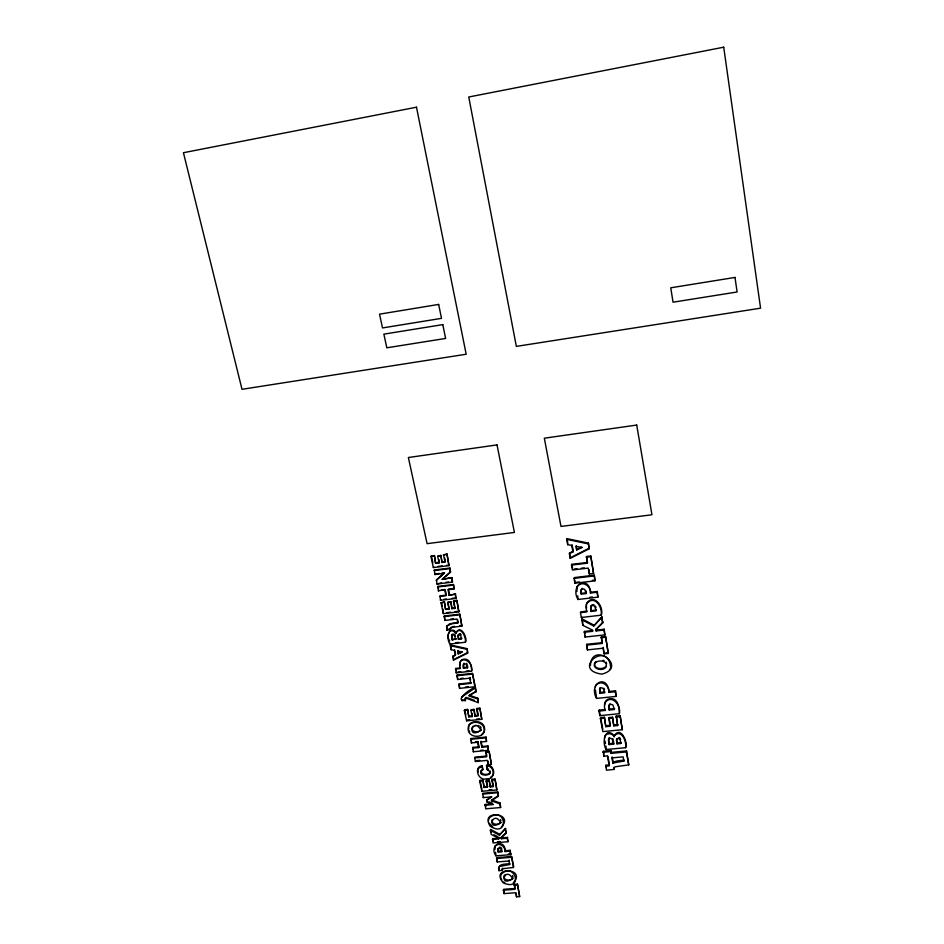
<?xml version="1.0" encoding="UTF-8"?>
<svg xmlns="http://www.w3.org/2000/svg" width="944" height="944" viewBox="0 0 944 944"><rect width="100%" height="100%" fill="white"/><g stroke="black" fill="none" stroke-linecap="round" stroke-linejoin="round"><path stroke-width="1.42" d="M604.597 738.255L604.62 736.875M484.201 731.281C485.605 723.021 474.006 719.328 469.109 725.098M586.366 604.856L586.507 608.302M604.691 705.026L604.75 703.481M488.544 820.466L488.909 818.023M500.709 875.053L500.816 877.578M610.697 667.62C608.42 639.147 570.518 669.91 601.894 674.122C628.728 667.16 591.77 640.233 590.448 665.414M446.689 626.462L446.724 630.108L450.135 629.719L451.279 627.135M461.982 697.498L462.1 696.731M454.654 634.333L452.424 634.144L451.598 635.277L452.152 639.867L456.058 638.793L452.152 639.867M451.964 634.604L452.518 639.194M609.517 764.911L605.942 765.242L606.437 770.151L614.084 769.443L613.718 767.437L615.759 766.705L628.751 764.876L626.58 750.917L611.311 752.38L611.075 753.359L626.368 751.896L626.58 750.917M495.045 846.072L495.01 849.494M586.661 603.464L586.023 607.275L586.755 611.924L580.466 612.68L581.362 617.482L601.245 615.169L601.505 614.355C603.664 605.257 592.407 592.502 586.389 604.266M623.878 761.053L624.102 760.062L617.164 760.947L613.14 762.091L612.904 763.094L623.878 761.053L623.111 756.864L611.924 757.902L612.904 763.094M614.096 736.733L614.332 735.765C604.679 725.204 601.8 743.353 606.19 749.524L625.589 747.695C628.385 741.453 619.5 724.461 614.096 736.733C612.621 732.827 606.048 732.662 604.62 736.65M577.079 586.684L576.926 591.534M614.084 769.443L614.32 768.44M620.892 743.483L621.117 742.515L617.211 742.881L616.975 743.86L620.892 743.483L620.031 739.435L617.99 738.326L616.397 739.789L616.975 743.86M622.297 729.724L620.125 715.729L616.267 716.059L617.636 725.547L613.777 725.877L612.538 717.263L608.963 717.57L608.727 718.514L610.225 726.266L605.8 726.656L604.443 717.287L600.632 717.617L600.372 718.561L602.827 731.6L622.297 729.724L620.125 715.729M618.875 738.338L619.111 737.37M619.547 738.68L619.783 737.712M595.298 686.795L595.617 685.474M609.517 737.559L608.432 740.013L609.151 744.604L613.612 744.179L613.47 741.123M611.075 753.359L610.98 750.563L603.31 751.306L603.806 756.227L607.381 755.861L609.269 765.903L605.694 766.233M617.636 725.547L616.267 716.059M619.347 713.688C619.488 708.236 618.131 697.616 610.19 698.749C604.243 698.831 603.617 706.065 605.139 710.419L598.956 711.068L599.829 715.658L619.347 713.688C621.388 705.369 611.358 693.274 604.809 703.079M609.151 744.604L608.679 739.034M613.777 725.877L612.538 717.263M606.19 749.524L605.965 746.055M608.915 738.114L608.668 739.081L610.237 738.291L612.066 738.798L613.612 744.179M468.861 725.44L468.684 729.37M603.806 756.227L604.054 755.235M614.355 709.487L614.591 708.555L609.494 709.097L609.246 710.03L614.355 709.487L612.868 704.861L610.862 704.295L609.045 705.227M609.045 691.48C606.791 673.273 588.206 683.916 596.584 698.407L616.172 696.401L615.547 690.807L609.045 691.48L608.797 692.4L615.311 691.728L615.547 690.807M605.8 726.656L604.443 717.287M590.979 605.647L590.932 611.476L596.136 610.851L594.602 606.024L592.549 605.458L590.708 606.461M605.139 710.419L605.387 709.487L599.216 710.124L598.956 711.068M599.829 715.658L600.077 714.726M599.676 688.683L601.257 687.775L603.133 688.318L604.656 692.825L599.841 693.321L599.605 688.766M596.584 698.407L595.452 690.111M608.278 653.437L605.564 636.445L601.363 636.858L602.189 643.466L586.566 645.141L587.463 649.897L603.039 648.209L604.113 653.897L608.278 653.437L605.564 636.445M604.113 653.897L603.299 647.348M602.189 643.466L601.363 636.858M584.147 632.279L592.549 631.335L592.82 630.498L584.43 631.442L585.044 637.058L604.856 634.852L604.231 629.211L596.384 630.096L596.112 630.934L603.971 630.049L604.231 629.211M492.025 819.84C490.715 824.82 498.621 825.457 500.851 822.425M519.648 896.576L517.465 884.15L514.338 884.351L514.964 889.354L503.341 890.192L504.072 893.59L515.66 892.741L516.557 896.8L519.648 896.576L517.465 884.15M596.112 630.934L595.865 629.601L602.673 622.969L601.965 616.892L593.752 626.025L581.787 619.724L582.07 618.898L594.024 625.188M504.096 875.702C502.173 881.672 515.483 881.389 512.509 875.56M516.557 896.8L516.238 893.189M593.752 626.025L601.965 616.892M455.834 633.271C460.542 624.81 466.572 637.837 465.333 642.262L449.934 643.997C446.134 639.123 447.987 624.786 455.834 633.271C459.999 623.783 467.28 636.457 465.687 641.59L465.333 642.262M595.865 629.601L602.933 622.143M587.463 649.897L586.838 644.28L602.449 642.616M586.566 645.141L586.838 644.28M504.072 893.59L503.884 890.416M498.963 868.928C497.948 863.3 506.562 864.267 509.949 863.642L509.654 864.527L499.647 866.486L498.55 867.961L498.904 870.639L502.173 870.392L502.94 868.692L513.43 867.477L513.713 866.592L511.554 856.456L496.768 857.624L497.205 861.919L508.887 861.034L509.182 860.161M599.924 687.775L599.841 693.321M503.341 890.192L503.636 889.283L515.247 888.457M513.43 867.477L511.554 856.456M590.673 592.254C588.147 574.129 569.704 585.256 577.976 599.487L597.93 597.139L597.292 591.475L590.673 592.254L590.401 593.044L597.033 592.266L597.292 591.475M585.044 637.058L585.327 636.209M505.335 850.709C504.19 837.387 488.532 845.305 495.883 855.83L510.692 854.65L510.244 850.308L505.335 850.709L505.028 851.582L509.949 851.181L510.244 850.308M590.932 611.476L590.684 606.744M502.173 870.392L502.609 868.197M502.055 869.53L502.361 868.645M498.904 870.639L499.211 869.754M592.549 631.335L592.301 630.002L582.849 625.353L583.132 624.527M492.343 839.476L498.633 838.956L498.727 837.127L498.939 838.095L492.65 838.614L493.087 842.945L507.931 841.729L507.483 837.387L501.606 837.871L501.299 838.732L507.188 838.248L507.483 837.387M446.89 625.86L446.724 630.108M501.299 838.732L501.099 837.765L506.09 833.104L505.571 828.443L499.447 835.145L490.361 830.354L490.679 829.505L499.754 834.284M581.362 617.482L581.646 616.656M594.932 580.831L594.307 575.167L574.306 577.61L574.011 578.389L574.92 583.227L594.932 580.831L594.307 575.167M497.205 861.919L496.768 857.624M498.054 848.703L500.662 848.491L501.901 851.83L498.267 852.125L498.125 848.562M501.099 837.765L506.385 832.254M495.883 855.83L495.6 852.231M499.447 835.145L505.571 828.443M593.575 573.468L590.779 556.016L586.519 556.488L587.369 563.19L571.509 565.078L572.43 569.999L588.242 568.099L589.363 573.976L593.575 573.468L590.779 556.016M580.466 612.68L580.749 611.865L587.038 611.11M498.633 838.956L498.939 838.095M582.141 588.372L580.855 590.873L581.28 594.13L586.177 593.552L586.13 591.003M589.363 573.976L588.973 569.68M581.28 594.13L581.15 590.083M577.976 599.487L577.74 595.829M500.627 807.521L500.155 803.073L491.753 799.934L491.446 800.76L499.848 803.899L500.627 807.521L485.688 808.819L485.251 804.465L492.367 803.84M499.848 803.899L500.155 803.073M587.369 563.19L586.519 556.488M491.446 800.76L498.231 796.323L497.783 791.922L482.821 793.267L483.257 797.609L491.824 796.854L486.75 800.205L487.187 802.199L493.476 804.548L484.921 805.291M498.231 796.323L497.783 791.922M496.874 789.951L495.034 779.06L492.06 779.284L491.741 780.098L493.181 786.694L490.207 786.93L489.216 780.192L486.467 780.405L486.148 781.219L487.482 787.213L484.071 787.485L482.962 780.169L480.024 780.393L479.694 781.195L481.888 791.284L496.874 789.951L495.034 779.06M589.056 548.853L588.419 543.119L566.99 538.646L566.671 539.366L567.663 544.641L571.757 545.455L572.961 551.91L569.374 553.703L570.247 558.376L589.056 548.853L588.419 543.119M574.92 583.227L574.766 580.029M486.75 800.205L491.128 796.701M487.187 802.199L487.08 799.391M490.207 786.93L489.216 780.192M483.257 797.609L483.588 796.795M481.888 791.284L482.207 790.47M484.071 787.485L482.962 780.169M491.411 764.392L489.122 751.4L485.924 751.66L486.549 756.805L474.643 757.89L475.422 761.501L487.305 760.392L488.249 764.687L491.411 764.392L489.122 751.4M571.509 565.078L571.816 564.323L587.652 562.435M487.281 769.726L486.479 765.997C494.868 765.112 495.942 779.838 486.738 778.776C478.549 781.656 473.156 767.236 482.101 765.643L482.903 769.372C473.192 777.596 498.432 776.074 487.281 769.726L486.809 765.206C493.004 764.345 496.591 774.399 490.738 777.124M576.69 550.01L576.017 546.364L582.33 547.437L576.69 550.01L576.312 545.632M488.249 764.687L487.942 761.029M486.479 765.997L486.809 765.206M481.039 771.059L482.903 769.372M570.247 558.376L569.68 552.96L573.268 551.166L572.064 544.723M572.961 551.91L573.268 551.166M482.585 770.174L482.101 765.643M475.434 741.795L477.9 741.559L479.08 746.81L472.873 747.388L473.31 751.766L488.414 750.327L487.965 745.949L482.219 746.48L481.888 747.259L487.635 746.728L487.965 745.949M569.374 553.703L569.68 552.96M481.888 747.259L480.708 742.008L486.514 741.453L486.066 737.075L470.95 738.515L470.608 739.282L471.398 742.916L477.57 742.326L477.9 741.559M475.422 761.501L475.764 760.711L479.717 760.333M567.663 544.641L567.981 543.909M486.514 741.453L486.066 737.075M480.708 742.008L481.051 741.229L482.219 746.48M472.531 748.167L478.738 747.589L479.08 746.81M474.643 757.89L474.974 757.112L486.88 756.014M473.31 751.766L473.652 750.987M471.398 742.916L471.729 742.137M481.782 719.316L479.894 708.165L476.885 708.437L476.555 709.18L478.03 715.989L475.021 716.248L474.006 709.404L471.221 709.64L470.879 710.384L472.26 716.567L468.802 716.874L467.669 709.428L464.696 709.687L464.342 710.431L466.607 720.827L481.782 719.316L479.894 708.165M475.021 716.248L474.006 709.404M472.26 716.567L472.047 713.345M465.864 698.053L478.23 702.655L477.77 698.182L469.215 695.162L476.307 691.338L475.528 687.716C474.348 685.922 452.188 701.109 465.333 700.625L465.439 697.935L466.218 697.321L465.085 698.666L465.333 700.625M478.23 702.655L477.77 698.182M466.607 720.827L466.95 720.071L469.711 719.8M468.802 716.874L467.669 709.428M477.428 698.914L468.873 695.893L476.307 691.338M462.017 696.79L475.528 687.716M458.76 684.683L470.796 683.373L471.15 682.665L459.126 683.963L459.563 688.377L474.832 686.736L475.174 686.017L472.484 673.414L457.179 675.031L457.639 679.491L469.711 678.17L470.053 677.462L470.596 680.058M462.112 700.967L462.312 699.858M474.832 686.736L472.484 673.414M460.589 667.88L455.751 668.435L456.2 672.86L471.504 671.172L471.847 670.464C471.257 666.216 470.218 658.275 464.07 659.183C460.696 659.16 459.162 662.818 460.129 665.697M450.135 629.719L450.253 628.244L452.152 627.394L461.876 626.084L459.834 614.178L444.376 615.972L444.825 620.42L457.038 619.04L457.887 622.91L451.881 623.736L446.89 625.955M459.563 688.377L459.126 683.963M467.457 667.797L466.159 664.057L463.693 663.868L462.961 665.213L463.457 668.258L467.457 667.797L467.433 665.319M457.639 679.491L457.179 675.031M463.457 668.258L464.047 663.172M467.646 653.118L467.186 648.634L450.677 645.023L450.312 645.708L451.173 649.708L454.324 650.369L455.386 655.278L452.672 656.599L453.439 660.151L467.646 653.118L467.186 648.634M456.2 672.86L456.554 672.152M458.206 653.862L462.477 651.974L457.604 651.1L458.206 653.862L461.769 651.761M453.439 660.151L453.804 659.455M452.672 656.599L455.751 654.581M461.451 638.817L461.817 638.144L458.347 639.171L461.451 638.817L460.648 635.454L458.985 634.557L457.769 635.784L458.347 639.171M484.225 731.742L481.605 734.562M454.324 650.369L454.689 649.684M451.173 649.708L450.677 645.023M459.693 634.545L460.058 633.872L461.002 634.781M460.235 634.828L460.601 634.156M449.934 643.997L450.312 643.324M457.887 622.91L457.687 619.677M461.876 626.084L459.834 614.178M450.005 628.751L450.371 628.09M609.694 669.756L610.497 668.328M458.831 611.842L456.872 600.313L453.427 601.269L454.984 608.396L451.916 608.715L450.878 601.682L447.657 602.614L449.096 609.092L445.568 609.47L444.412 601.8L440.99 602.756L443.35 613.635L458.831 611.842L456.872 600.313M454.984 608.396L453.804 600.632M500.721 874.805C514.645 860.078 524.215 892.08 503.27 882.876C489.063 866.12 527.141 867.63 513.347 882.652M451.916 608.715L450.878 601.682M444.825 620.42L444.376 615.972M449.096 609.092L448.034 601.977M446.394 595.098L440.022 595.841L440.459 600.313L455.976 598.484L455.527 594L449.238 595.322L455.527 594M445.568 609.47L444.412 601.8M443.35 613.635L442.854 608.915M449.238 595.322L447.999 589.717L453.958 589.009L453.509 584.525L437.969 586.377L438.417 590.873L445.143 589.504L441.344 589.953M453.958 589.009L453.509 584.525M441.922 573.067L444.589 572.737L436.541 579.84L436.93 584.017L452.483 582.118L452.023 577.598L442.299 579.368L452.023 577.598M440.459 600.313L440.848 599.676M438.417 590.873L438.807 590.248M442.299 579.368L450.371 572.253L449.981 568.04L434.405 569.975L434.865 574.507L444.199 573.35L436.152 580.454M450.371 572.253L449.981 568.04M481.027 729.889C478.655 733.96 468.779 731.27 472.885 726.349M448.955 565.633L446.972 553.927L443.491 554.871L445.072 562.14L441.981 562.482L440.931 555.367L437.662 556.276L439.137 562.884L435.585 563.285L434.405 555.52L430.948 556.453L433.355 567.556L448.955 565.633L446.972 553.927M436.93 584.017L441.556 582.873M441.981 562.482L440.931 555.367M434.865 574.507L439.255 573.397M439.137 562.884L438.936 559.639M606.426 665.957C603.653 669.768 593.918 669.756 594.637 663.42M435.585 563.285L434.405 555.52M433.355 567.556L433.756 566.955M446.512 626.521L449.533 623.854L458.253 622.249M594.602 663.561C597.635 659.006 609.258 660.564 605.753 667.491C601.47 672.222 589.941 667.868 596.006 661.449M577.327 586.283C582.2 580.147 591.274 585.976 590.401 593.044M614.532 735.565C621.636 728.579 626.922 742.055 625.589 747.695M586.932 603.098C595.098 594.885 602.508 607.228 601.245 615.169M595.9 685.25C600.962 679.267 609.753 685.391 608.797 692.4M495.128 846.107C498.998 841.777 505.524 846.402 505.028 851.582M489.181 817.811C506.338 805.149 509.406 838.484 490.196 826.224C479.186 808.866 515.023 812.902 501.406 826.909M451.598 635.277L454.288 635.005L455.681 639.466M581.185 589.823L582.802 588.855L584.702 589.41L586.177 593.552M609.977 703.681L608.75 706.277L609.246 710.03M442.689 578.755L450.748 571.639M504.426 875.23L505.63 874.498M491.753 799.934L498.538 795.497M571.804 556.984L589.339 548.122M455.102 658.818L466.714 653.071M576.985 549.266L581.504 547.213M591.687 604.998L593.965 604.715M499.541 847.193L497.818 849.435L498.267 852.125M459.35 633.884L458.135 635.111L458.713 638.498M481.77 766.445L477.947 768.699L477.971 772.227M452.53 626.722L454.524 626.332M474.549 725.688L476.177 725.452M438.004 566.424L442.252 565.904M446.512 565.373L449.344 565.031M434.016 570.589L449.604 568.654M445.792 582.354L448.612 582.011M574.011 578.389L594.036 575.946M574.176 569.055L577.044 568.713M581.351 568.194L584.218 567.851M591.215 610.662L596.407 610.036M437.568 587.003L453.132 585.15M576.642 582.271L579.498 581.929M592.348 580.395L595.204 580.053M443.668 599.346L446.488 599.015M452.117 598.343L456.341 597.847M454.324 588.383L448.376 589.091L449.615 594.696M439.633 596.478L446.016 595.735L444.754 590.13M581.563 593.328L586.46 592.749M589.658 597.351L592.502 597.009M446.547 612.668L450.76 612.172M454.984 611.688L459.197 611.193M443.999 616.621L459.468 614.827M459.811 625.695L462.23 625.424M447.102 629.447L450.5 629.046M463.811 667.55L467.811 667.089M455.386 669.131L460.235 668.588C456.188 654.109 473.959 659.467 471.504 671.172M443.491 554.871L446.583 554.529M430.948 556.453L434.016 556.11M435.975 562.683L439.526 562.282M450.63 619.158L453.332 618.851M455.905 642.687L458.701 642.38M437.662 556.276L440.529 555.969M442.37 561.881L445.45 561.538M586.236 557.231L590.507 556.759M457.946 671.998L460.731 671.691M466.289 671.078L469.074 670.771M605.753 652.87L608.526 652.575M460.672 678.488L463.351 678.193M465.463 687.055L468.236 686.76M453.427 601.269L456.507 600.95M440.99 602.756L444.034 602.437M445.946 608.821L449.474 608.443M456.825 675.739L472.13 674.134M447.657 602.614L450.5 602.319M452.294 608.066L455.35 607.747M462.466 700.236L465.687 699.893M600.101 692.4L604.903 691.905M601.104 637.707L605.305 637.294M476.602 719.116L479.363 718.832M603.063 752.285L610.733 751.542M470.608 739.282L485.735 737.842M480.508 750.327L483.245 750.067M609.399 743.624L613.848 743.199M482.49 794.093L497.464 792.748M476.555 709.18L479.564 708.909M464.342 710.431L467.327 710.159M469.144 716.13L472.602 715.823M489.016 789.868L491.741 789.621M470.879 710.384L473.664 710.136M475.363 715.493L478.372 715.233M606.048 725.7L610.473 725.322M616.031 717.003L619.889 716.673M600.372 718.561L604.195 718.231M614.013 724.921L617.86 724.591M608.727 718.514L612.302 718.219M485.594 752.451L488.803 752.179M497.441 841.753L500.143 841.529M498.574 851.252L502.196 850.957M508.297 853.99L510.975 853.777M491.741 780.098L494.715 779.862M479.694 781.195L482.644 780.971M484.39 786.671L487.8 786.399M496.461 858.497L511.259 857.341M486.148 781.219L488.898 781.007M490.526 786.116L493.5 785.88M514.055 885.248L517.182 885.047M487.611 768.935L488.685 769.124M566.671 539.366L588.136 543.85M450.312 645.708L466.832 649.319M603.098 660.293L604.125 660.576M478.325 725.499L479.139 725.724M467.587 697.828L474.443 700.389M488.768 801.834L492.532 803.25M493.948 834.767L497.535 836.537M498.42 837.989L491.246 834.449L490.361 830.354M500.308 847.264L500.969 847.618M503.565 881.979L504.769 882.687M492.721 827.003L489.11 823.097M480.295 726.467L481.133 728.131M466.513 663.349L467.068 664.116M456.2 632.598C451.102 625.329 445.072 635.831 449.781 640.905M501.205 878.852L501.795 880.032M469.085 730.739L469.699 731.989M500.521 819.628L500.957 820.737M606.095 662.181L606.626 663.679M501.488 848.29L501.854 849.329M604.054 688.306L604.49 689.71M620.255 738.468L620.621 739.659M455.138 635.041L455.492 636.209M595.546 606.19L595.983 607.747M612.88 738.692L613.27 740.084M477.57 742.326L478.738 747.589M445.45 590.897L446.075 593.705M486.467 780.405L487.529 785.207M508.887 861.034L509.654 864.527M485.924 751.66L486.644 754.929M514.338 884.351L514.94 887.089M444.671 557.904L445.19 560.323M476.885 708.437L478.077 713.876M492.06 779.284L493.205 784.57M457.97 650.416L458.572 653.177M454.961 650.912L455.492 653.354M431.349 555.863L432.848 562.789M437.969 586.377L438.523 588.962M441.674 603.476L442.264 606.19M453.037 655.915L453.557 658.275M455.751 668.435L456.294 670.913M464.696 709.687L465.829 714.879M470.95 738.515L471.469 740.934M472.873 747.388L473.392 749.784M480.024 780.393L481.9 789.031M485.251 804.465L485.759 806.813M490.679 829.505L491.269 832.23M492.65 838.614L493.157 840.927M451.645 578.212L452.483 582.118M455.15 594.637L455.976 598.484M475.186 688.436L475.965 692.07M487.635 746.728L488.414 750.327M505.276 829.304L506.09 833.104M507.188 838.248L507.931 841.729M509.949 851.181L510.692 854.65M501.394 836.903L501.606 837.871M469.711 678.17L470.796 683.373M608.963 717.57L610.213 724.024M566.99 538.646L567.733 542.599M571.816 564.323L572.501 568.005M582.07 618.898L582.861 623.111M584.43 631.442L584.879 633.825M599.216 710.124L599.865 713.57M600.632 717.617L602.803 729.193M605.033 741.064L605.505 743.553M607.901 756.309L609.246 763.472M581.787 619.724L582.849 625.353M603.31 751.306L603.806 753.926M605.942 765.242L606.437 767.838M610.98 750.563L611.311 752.38M612.16 756.911L613.14 762.091M596.136 628.763L596.384 630.096M597.033 592.266L597.93 597.139M601.706 617.718L602.673 622.969M603.971 630.049L604.856 634.852M615.311 691.728L616.172 696.401M626.368 751.896L628.751 764.876M617.211 742.881L616.633 738.822M609.494 709.097L608.998 705.345M481.121 771C480.944 775.673 490.561 775.555 490.325 771.083M484.567 729.193C485.015 739.093 467.776 738.385 468.153 728.756C467.764 718.88 484.992 719.47 484.567 729.193M480.85 730.09C465.923 740.757 472.909 715.705 480.85 730.09M500.709 822.731C486.007 832.797 492.933 808.843 500.709 822.731M512.686 878.652C498.125 888.363 505.028 865.07 512.686 878.652M416.493 107.203L183.431 152.716L242.006 389.306L466.183 354.236L416.493 107.203M723.718 47.2L468.755 96.996L516.344 346.389L760.569 308.181L723.718 47.2M438.665 304.428L379.535 314.163L382.521 327.934L441.509 318.352L438.665 304.428M442.795 324.618L383.866 334.141L386.828 347.805L445.615 338.436L442.795 324.618M734.998 277.43L670.759 287.802L673.037 302.198L737.122 291.991L734.998 277.43M497.028 444.907L408.374 457.51L427.077 543.661L514.409 532.44L497.028 444.907M636.728 425.06L544.334 438.193L560.984 526.445L651.938 514.763L636.728 425.06"/></g></svg>
